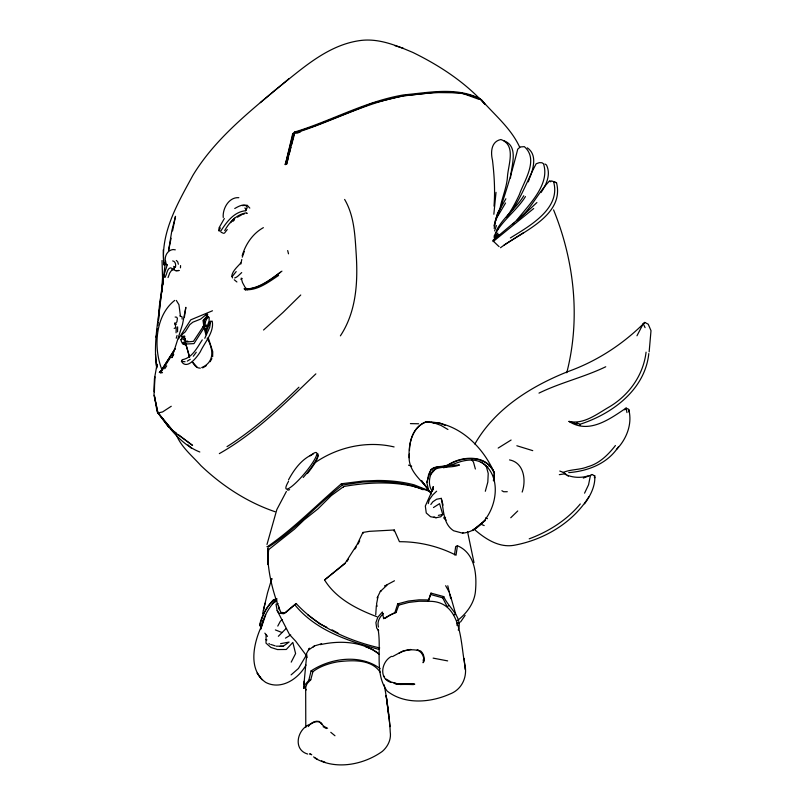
<?xml version="1.0" encoding="UTF-8"?>
<svg xmlns="http://www.w3.org/2000/svg" width="805" height="805" viewBox="0 0 805 805"><rect width="100%" height="100%" fill="white"/><g stroke="black" fill="none" stroke-linecap="round" stroke-linejoin="round"><path stroke-width="1.21" d="M433.231 489.883L433.231 486.542L432.476 490.044L425.332 506.023L426.258 512.986L430.554 516.719L436.119 517.726L440.717 516.8L442.75 514.445L439.57 503.648L433.462 507.542M154.349 391.834L154.409 378.944L157.066 364.132L156.965 367.825M176.215 327.655L176.074 332.837M380.131 672.125C371.266 658.923 352.107 660.14 338.06 661.76A41.377 20.558 -4.3 0 0 312.904 671.732L310.74 679.802L307.148 683.546L305.669 687.168L305.789 727.529M154.409 391.612L154.741 376.649L153.996 395.044L157.931 413.005L173.226 431.178L192.586 445.427L178.197 434.559M291.219 662.133L295.596 653.559L292.829 642.43L286.288 649.474L277.473 649.555L270.872 647.431L266.012 643.155L266.093 634.612L264.845 633.153M409.212 457.733L409.332 454.08M409.453 450.428C409.735 439.057 414.323 426.549 425.704 422.142M164.602 273.911L163.968 276.558C166.967 278.49 166.202 268.166 170.62 267.824C173.206 268.971 175.711 270.561 173.699 266.375M207.76 314.916L207.066 313.95L206.533 314.312L206.432 316.737L203.846 319.655L204.54 324.516M177.523 331.851L177.633 326.85M175.581 266.163L174.242 267.884L175.49 266.878C175.983 264.624 175.41 261.263 172.683 260.911M494.018 206.161C495.216 190.815 494.29 175.41 492.479 160.155C490.517 152.215 491.191 141.408 500.901 139.527C516.468 145.081 508.176 164.924 507.452 176.798C506.838 187.283 501.636 199.117 500.056 208.344M161.634 292.175L162.53 277.675L162.047 260.498M375.724 614.799L376.348 605.642M158.404 319.595L159.34 306.363L165.669 260.951M162.781 284.497L163.224 278.6L161.584 293.251M305.669 687.168L303.566 688.104L306.534 656.8M584.541 503.809C590.407 495.83 595.388 486.079 594.815 475.906L592.198 474.558L590.478 475.332L588.546 484.791L584.571 493.163M158.525 320.32L160.587 298.585L163.013 282.696M182.141 319.102L182.031 316.808L179.907 315.892M493.847 214.251L496.021 192.345M212.641 356.736L212.731 351.654L208.264 337.778M378.702 630.838L376.69 628.051L375.905 622.587L377.766 617.284L382.385 611.981L383.593 618.572L385.223 618.26L390.234 614.899L396.1 612.444L398.797 605.108L408.86 602.392L419.023 601.244L428.23 601.325L431.007 593.124L443.776 596.616C448.164 607.513 463.157 616.902 458.256 630.134M493.566 480.635L494.471 473.209C482.718 445.859 457.17 421.287 425.795 421.901C411.576 427.455 408.578 444.34 409.081 457.914C409.383 470.975 419.838 479.076 427.445 488.293L421.418 480.535L431.379 493.958M493.395 480.746L494.31 473.4C487.347 455.368 464.244 455.801 449.834 464.203C444.068 468.299 436.29 465.129 431.037 469.969L428.693 474.185L427.103 482.426M156.562 335.031L156.261 337.396L156.603 334.95M157.015 331.479L157.317 329.104M157.78 325.552L158.233 322M164.693 272.845L167.299 264.744M180.461 267.854L180.572 265.57M510.481 178.016C511.185 166.212 519.265 146.379 503.95 140.764M649.152 351.886L651.004 330.684L648.226 324.204L644.785 322.423C623.06 344.188 596.958 361.204 567.917 371.598C531.048 386.259 494.984 408.739 474.87 444.018M157.116 331.288L157.458 328.832M454.513 554.826L455.67 546.555L457.431 545.74C474.578 552.975 476.872 573.17 475.584 589.582C475.051 602.301 467.001 613.269 457.22 620.736M161.423 294.399C158.585 318.418 153.161 342.598 156.573 366.849M457.431 545.74L456.043 555.229C438.584 546.273 419.083 541.604 399.451 541.705L394.239 529.992L369.505 531.33L362.904 532.447L357.078 544.562L345.415 562.786L324.566 579.952C336.118 598.719 356.826 609.103 376.821 616.69M184.405 317.09L185.864 307.329L182.483 324.485L171.898 357.702L173.759 354.482M164.22 274.575L163.968 276.558L165.186 277.282M484.449 103.785C464.676 81.909 439.268 65.376 412.895 52.466C396.583 45.573 379.336 38.318 361.234 40.411C327.283 44.527 301.03 69.824 275.209 90.069C244.891 115.487 213.627 141.106 192.878 175.379C178.177 202.508 160.537 232.122 163.848 264.201L163.727 264.875L163.244 249.872M259.784 625.606C262.48 615.835 267.099 603.458 276.719 598.84M566.75 372.765C580.657 318.83 574.428 261.212 553.578 209.884M261.826 625.716C263.638 616.419 268.94 607.725 275.199 600.731M646.063 352.167C643.406 374.909 629.258 394.873 609.848 406.585C597.501 413.579 584.007 424.788 569.014 421.407C588.908 434.519 609.848 419.013 626.119 408.065L628.705 409.393C632.639 423.843 626.572 439.107 616.439 449.542M648.8 353.586C645.006 389.761 612.162 413.961 579.852 424.316L579.338 425.161M171.063 238.29L168.597 250.506L171.827 230.753L175.51 216.304L172.542 230.965M224.354 218.507L219.081 227.765L218.799 230.461L220.701 231.186C226.668 222.019 233.853 211.856 245.767 210.699L247.236 207.539C245.445 202.236 237.867 206.714 234.738 208.525M443.605 467.806L450.85 465.371L459.434 464.988C450.921 468.44 440.727 465.411 432.969 470.372C428.934 476.429 427.797 485.324 432.345 491.362M240.826 264.05L241.792 259.472M207.891 317.804L208.505 316.798M494.139 228.389L495.467 222.673M262.611 613.732L267.542 592.792L271.688 579.016M206.533 314.312L200.636 319.102L192.808 322.201L189.708 324.757L185.261 331.811L181.578 334.93L181.87 337.033L184.919 336.319M461.064 92.827L433.774 92.545L403.838 95.684L372.604 103.151L315.822 125.56L294.872 132.805L292.98 134.566L285.322 164.703L292.668 133.821L294.59 132.05C331.479 120.851 365.54 101.259 403.858 94.879C429.307 92.585 456.727 86.618 480.555 98.975M263.386 610.371L265.087 603.237M303.566 688.104L305.145 684.582L308.798 680.376L311.072 670.907C330.795 657.876 360.227 653.952 380.071 668.512M262.812 620.736L260.77 629.138L265.71 614.799M522.163 492.076C526.329 480.374 524.075 462.664 509.525 459.907M177.05 335.484L176.225 338.221M207.127 316.647L207.509 314.584L206.724 314.815M288.462 156.905L286.62 164.21L294.197 133.298C331.338 122.018 365.671 102.477 404.191 95.815C429.779 93.269 457.361 87.504 481.38 99.77C494.743 115.155 511.125 128.357 519.738 147.295M289.075 154.459L290.957 147.214M266.988 544.452L276.84 509.555L286.379 491.473M291.601 144.82L294.167 135.24M493.928 226.014L497.41 213.717L505.872 198.775M423.792 659.969L423.048 662.726L424.004 661.479C424.638 657.786 423.702 653.549 420.743 651.064L417.302 649.947C421.317 651.607 423.903 655.632 423.792 659.969L422.937 660.09M428.25 503.588L429.266 499.794L432.577 495.095L436.632 491.211M485.314 491.271L487.82 482.094L488.222 473.38L486.23 466.236C476.791 456.183 461.798 460.229 450.85 465.371M450.981 597.733L450.73 598.598L447.791 585.768M495.015 222.532C504.312 198.624 511.447 173.981 517.736 149.146L520.302 146.953L524.357 146.651C539.028 159.511 524.357 180.28 519.316 194.709C515.623 202.608 511.507 210.306 506.375 217.37C520.221 201.854 526.5 181.648 536.18 163.767L539.33 162.65L541.986 162.761L543.496 163.767C550.439 184.898 528.1 205.285 516.468 220.661M270.882 581.331L271.768 578.634M383.593 618.572L394.853 612.675L397.72 603.881L408.296 601.053L419.043 599.836L428.713 599.946L431.007 593.124M529.781 177.804C533.413 168.456 537.408 154.701 527.345 147.868M495.266 221.063L498.989 210.336M232.504 277.926L232.273 276.487L236.187 271.577M495.639 219.966L499.04 210.276M393.907 530.978L394.239 529.992M494.612 230.904L496.433 225.571M271.003 581.009L271.778 578.755M242.184 255.688C245.555 244.227 252.77 233.5 263.376 227.644M242.275 257.187L244.267 251.512M428.713 599.946L428.23 601.325C461.436 600.188 460.309 640.72 464.566 663.34C468.017 675.969 462.422 689.533 449.562 694.172C430.182 702.745 404.563 704.828 387.084 691.012C374.456 673.684 381.55 649.675 378.159 629.731M168.044 277.564L169.764 272.895L171.888 269.927L173.427 269.413L175.701 270.772L178.811 270.48M528.271 181.85L529.398 178.821M202.256 339.891C197.134 347.649 192.184 358.034 182.182 359.734L181.447 361.375C186.83 370.531 197.185 356.967 200.294 351.775C204.701 342.397 214.462 331.851 212.208 321.135L210.165 321.769L205.627 333.441M206.08 329.809L209.109 320.813L209.179 317.412L208.032 317.14M261.474 626.24C253.615 643.145 247.628 669.77 265.66 682.378C281.106 690.489 298.575 678.826 305.97 665.031M220.329 227.855L218.98 230.944L218.799 230.461M644.785 322.423L643.255 323.691L636.966 335.776M202.971 326.981L207.62 317.009M358.134 543.979L359.684 540.759M288.492 479.931C294.067 469.526 301.805 458.85 313.065 454.201M306.474 654.938L298.454 668.472L291.098 674.882M394.47 580.787L384.72 586L386.933 585.245L380.302 591.474L377.132 597.954L377.887 597.199L376.569 603.951L377.082 606.346M204.611 324.073L205.537 322.211M204.802 338.291L209.652 327.494L210.739 321.094L210.165 321.769M340.394 335.846C356.384 311.605 357.994 282.112 356.192 254.018C354.975 235.432 354.321 215.931 344.631 199.429M343.302 487.407L343.795 486.492C372.494 481.511 403.154 480.595 430.564 491.815M277.775 626.079L280.331 621.289L282.142 619.588M465.119 615.352L460.51 622.044M494.039 236.288C501.445 220.761 516.468 211.071 525.454 196.571M496.685 230.059C503.497 216.988 516.226 208.415 523.773 195.736M497.842 216.032L505.55 203.011M379.719 647.945C348.927 640.76 317.864 627.236 296.16 603.519L285.483 612.776L280.865 612.394C272.694 592.42 267.19 570.483 267.652 548.748L268.276 547.662M210.095 361.727L211.886 358.617M541.051 192.516C546.414 184.536 551.083 174.474 546.494 165.015L544.965 163.979M430.836 504.483L432.798 501.827L436.592 499.251L441.261 498.355C443.877 509.515 442.75 523.753 453.628 530.757L462.613 533.172L463.016 532.508M347.005 561.417L348.313 559.284M227.282 229.536L224.434 233.178M207.499 326.347L205.245 325.965L193.975 343.614L183.218 344.168L183.148 342.356L193.421 341.36L204.4 324.787L206.654 325.17M178.489 338.855L190.765 319.837L212.47 310.78M170.801 356.967L160.416 373.097M181.085 339.952L181.819 338.502L185.281 340.606M588.827 496.856C572.697 523.039 543.445 540.095 513.55 545.367C498.496 547.762 484.821 538.565 474.085 529.147M164.743 368.75L166.705 365.842M354.935 549.01L356.273 547.038M207.449 316.979L205.718 319.323M495.478 232.826L498.174 228.982M196.269 352.238L193.291 356.243M175.208 348.736L161.423 370.24L159.611 371.93M174.866 349.028L161.091 370.843L159.269 372.504M234.627 218.125L230.612 222.713M224.696 230.572C229.415 222.2 236.469 214.402 246.4 212.822M204.46 322.835L204.218 320.632L204.832 319.857M624.7 409.815L626.119 408.065L626.974 412.613M615.423 445.527C608.178 454.775 599.343 463.63 587.66 466.779C579.882 470.029 570.936 469.144 563.329 472.404L559.787 471.046M618.3 447.006C607.342 463.7 587.932 471.136 568.722 472.626M494.119 237.515L497.862 233.118L494.582 236.549M278.349 636.292L286.097 628.524M430.846 594.573L442.71 597.823L443.776 596.616M204.369 319.515L206.362 317.321M580.294 503.94C566.921 520.131 548.748 531.531 529.207 538.837M430.776 474.276L436.028 468.45M181.658 338.845L180.843 339.609M233.148 221.194L234.527 219.725M308.245 726.563C310.68 723.071 314.805 720.354 319.193 721.451L322.302 724.178M240.806 262.953C237.294 267.049 232.293 270.933 231.659 276.648L232.273 276.487M512.795 224.414L514.214 222.995M300.748 295.002L283.018 312.431L263.557 330.01M565.935 474.215L563.329 472.404M313.276 647.019L314.383 645.932L321.618 643.819L320.501 644.624C339.911 640.277 362.964 641.263 378.934 654.153M510.752 517.756L517.736 510.974M536.895 202.548L527.476 211.353L492.71 240.574L499.06 246.632M298.917 387.215C276.608 408.9 253.444 430.041 227.01 446.634M315.862 373.872C285.664 402.651 255.95 432.899 219.332 453.618M241.711 272.573L238.491 275.582A7.557 4.719 -49.8 0 1 234.678 277.946M517.675 219.996C530.877 209.31 537.77 193.089 549.362 181.185L551.727 180.964L556.517 182.725C564.828 215.821 521.529 231.951 500.519 247.719M296.16 603.519L283.763 613.732L278.973 613.189L277.162 610.582L276.004 604.243L278.087 603.619M493.133 241.581L533.705 208.525M281.941 271.154C271.295 279.325 258.325 290.233 244.237 288.824L244.921 289.679M280.402 272.191C270.188 279.677 258.777 288.683 245.626 289.035M260.347 102.638L288.874 78.759M429.508 490.939L414.233 484.872A84.595 42.041 -4.3 0 0 377.173 480.474L363.105 481.048L341.401 483.765C316.727 504.805 293.996 528.382 267.25 546.847L266.998 546.484M345.446 563.228L324.566 579.952M494.381 238.642L499.07 234.798L494.471 237.998M391.582 656.357C381.449 661.277 378.32 679.048 391.3 682.499M423.138 489.752L413.529 486.049A85.803 42.645 -4.3 0 0 376.74 481.571L362.824 482.074L342.467 485.013C317.24 504.614 295.928 529.197 269.071 546.635L268.719 546.333M494.27 239.799L496.182 238.28M205.044 366.587L206.402 365.52M174.705 300.406C155.224 315.62 153.353 347.428 161.704 369.143M245.767 210.699L246.189 208.626L244.74 208.042M278.621 275.441C268.8 281.941 257.62 290.675 245.273 289.689M240.926 279.365L242.194 278.439M343.795 486.492L331.358 495.548L317.965 508.871L304.008 520.01L294.449 529.187L268.538 549.704L267.743 564.506L268.538 549.704L267.652 548.748M279.989 646.244L283.259 646.224L289.106 642.068L280.623 643.658M523.099 232.967L504.081 245.062M392.528 656.578L403.174 650.893L410.731 649.454M314.383 645.932L308.607 649.957L309.442 648.186L306.534 653.449L307.097 657.615M190.252 359.302L187.293 361.113M380.302 591.474L381.459 590.679M448.798 605.612L447.178 606.688L442.71 597.823M237.475 217.189L241.802 214.734M171.254 406.263L162.59 411.929L157.931 413.005L154.329 395.356L157.086 411.657C168.758 427.214 181.034 444.692 199.821 451.997M313.719 463.63C336.611 447.228 366.557 440.405 394.088 446.926M498.174 448.073L511.105 440.023M272.311 603.73L276.99 600.782M285.453 638.144L290.716 634.944M183.631 336.661L182.232 337.255M311.062 723.916C297.417 727.841 292.104 749.596 307.741 754.064M201.693 367.573C215.076 361.827 213.224 349.149 207.207 338.18M510.38 237.938C529.499 226.044 561.296 208.485 553.528 181.497M202.659 367.865L204.249 367.02M173.981 269.514L171.938 269.917M398.857 653.308C404.623 649.917 411.828 648.931 418.308 650.551L417.302 649.947M311.948 723.343C314.654 721.582 318.528 720.807 321.155 723.132M161.644 372.957L162.509 372.554M605.742 366.758C584.158 377.193 560.532 382.546 538.988 393.112M181.93 361.173L181.447 361.375L185.07 361.717M583.313 478.069L590.478 475.332M285 164.089L286.298 163.606M296.803 133.248L300.295 132.05M243.11 214.231L244.489 213.808M183.017 336.51L183.691 336.309M308.798 680.376L310.74 679.802M453.607 614.889L455.731 614.265L449.995 594.14M588.073 475.876C580.425 478.381 571.399 477.627 564.285 473.893L559.304 474.668M445.547 517.333L443.605 517.846L446.282 520.111M462.613 533.172C492.962 530.163 508.418 478.371 481.098 462.11M174.172 328.38L174.826 328.188A7.557 1.016 -78.7 0 0 175.752 326.619L174.625 322.966M242.335 205.607L247.135 205.205L249.812 208.103M438.383 515.371L442.75 514.445M394.853 612.675L396.1 612.444M246.662 213.365L247.427 213.245M277.041 599.071L273.599 599.594C266.928 606.618 261.444 615.724 259.613 625.294L261.394 627.397M459.232 622.829L457.029 623.07L457.039 625.495M175.148 317.039L176.677 317.18L177.392 318.398L176.939 321.859L174.856 323.932L176.456 324.194M176.365 270.701L179.102 270.52M244.237 288.824L246.119 289.347M183.218 344.168L185.301 344.127M507.281 491.714L503.668 491.744L501.897 490.708M276.236 646.184L283.259 646.224M410.409 423.621L418.61 423.772M591.584 474.548L592.198 474.558M397.479 684.119L413.72 684.502L399.28 684.381L391.532 682.097M200.314 368.177C196.541 368.348 193.995 364.896 192.355 361.928M594.181 475.886L594.815 475.906M163.848 264.201L164.663 264.251M269.615 644.07L268.94 643.477M425.795 421.901L441.019 423.49L445.346 425.493M441.019 423.49L433.563 422.716L440.929 425.382L447.932 429.498M186.529 341.058L187.766 341.199M433.13 658.128L447.661 660.895M175.299 249.832L173.025 249.53C166.011 250.385 163.063 259.502 166.897 264.976M396.835 683.878L400.779 684.481L414.776 684.18L399.28 684.381L394.792 683.526L400.779 684.481L393.937 683.063M379.165 649.454C348.434 641.213 315.359 630.365 294.7 604.636M594.332 477.476L594.915 477.627M265.962 639.673L266.918 639.915M238.833 197.688C228.962 196.843 222.381 208.696 223.247 217.501M554.665 182.222L556.517 182.725M549.362 181.185L550.811 181.749M516.85 445.749L532.749 450.649M394.772 45.593L403.486 48.37M270.722 644.423L275.139 645.831M408.527 465.159L411.697 466.175M569.014 421.407L577.255 424.074L576.491 422.585L579.852 424.316L580.013 425.493M486.23 466.236L487.991 466.82M485.516 517.997L487.478 518.682M433.965 516.971L436.119 517.726M462.171 93.229L478.864 99.297M321.557 760.916L325.009 762.234M431.55 422.263L433.573 423.048M275.37 629.923L281.72 632.408M365.45 646.626L372.624 649.534L377.968 652.996M223.478 233.299L221.003 232.202M275.099 511.739C247.246 502.26 222.23 485.908 200.988 465.703C191.952 455.62 180.904 446.886 175.913 433.905M480.394 523.995L484.187 525.564M390.576 681.674L386.209 679.118M311.072 670.907L312.914 671.732M326.77 627.226L320.209 624.217L307.671 614.779M183.6 338.03L185.261 338.955M310.096 753.903L311.736 754.708L309.543 753.943M327.605 728.253L324.244 726.573L320.38 722.88M185.412 345.003L182.161 343.071L181.055 340.646M413.529 486.049L415.692 487.176M332.063 629.832L338.13 633.143M315.117 758.209C335.846 770.274 363.578 764.831 382.355 751.377C387.869 746.587 391.391 739.382 390.234 732.007C389.509 716.188 387.014 700.451 384.237 684.884M323.117 726.694L326.377 728.555M313.568 756.911L317.2 759.065M176.305 260.468L177.643 261.685L178.388 264.231M567.243 475.423L568.37 476.137M196.893 366.939L192.707 362.149M203.937 321.084L203.021 320.4L203.917 327.082M176.275 433.11L171.485 429.488L173.226 431.178L157.488 412.15L168.658 427.123L167.48 424.97M236.912 281.971L234.225 279.758M330.775 732.298L334.971 735.76M187.998 444.883L191.318 448.184M203.846 319.655L204.218 320.632M176.325 300.426L178.941 304.693L180.491 316.425M247.417 289.76L244.941 287.093L242.456 282.475L241.228 278.057M397.72 603.881L398.797 605.108M341.401 483.765L342.467 485.013M481.38 99.77L485.324 104.58M266.093 634.612L267.532 636.383M428.924 490.336L430.967 493.022M262.088 679.752L257.147 673.161L259.975 676.935M306.282 655.441L295.727 641.233L289.548 634.622L277.162 610.582M471.639 459.625L473.511 462.191L475.373 469.013M204.4 324.787L205.245 325.965M384.176 676.24L384.528 676.764M304.33 686.957L306.292 689.935M182.363 337.104L181.769 335.846M494.471 473.209C487.468 454.986 464.153 455.419 449.613 463.922C443.827 468.027 436.048 464.827 430.786 469.718L426.781 482.336L428.612 490.326M167.007 424.225L168.658 427.123M445.638 585.698L449.099 591.917M362.904 532.447L363.297 533.222M643.255 323.691L645.077 327.635M245.475 289.367L245.756 289.991M292.668 133.821L292.98 134.566M294.197 133.298L294.479 134.043M189.386 356.363L185.854 343.886M294.59 132.05L294.872 132.805M189.567 357.37L185.603 343.453M287.687 250.556L288.502 253.817M205.134 327.957L206.422 332.284M205.386 329.436L206.02 331.59M204.068 328.199L205.989 334.759M441.261 498.355L443.082 505.158M467.524 531.521L474.004 562.635M184.114 336.017L185.392 342.387M278.46 605.702L279.194 609.858M184.969 338.07L185.321 340.394M388.624 714.9L386.179 695.49L390.053 726.633M628.705 409.393L628.987 412.029M155.496 354.009L156.542 366.275M464.173 658.46L465.038 669.287M304.099 681.241L304.24 684.663M164.462 262.45L164.542 264.925M378.501 627.035A41.377 20.558 -4.3 0 1 383.351 613.591M317.814 453.758A23.617 4.186 -50 0 1 303.223 477.456M289.619 489.631A23.617 4.186 -50 0 1 287.345 489.843M317.653 455.167A22.721 4.025 -50 0 1 307.389 473.521M310.086 455.851A23.617 4.186 -50 0 1 314.181 460.178A23.617 4.186 -50 0 1 292.638 485.697A23.617 4.186 -50 0 1 288.542 481.37M485.284 520.362L472.545 530.545L485.284 520.362"/></g></svg>
